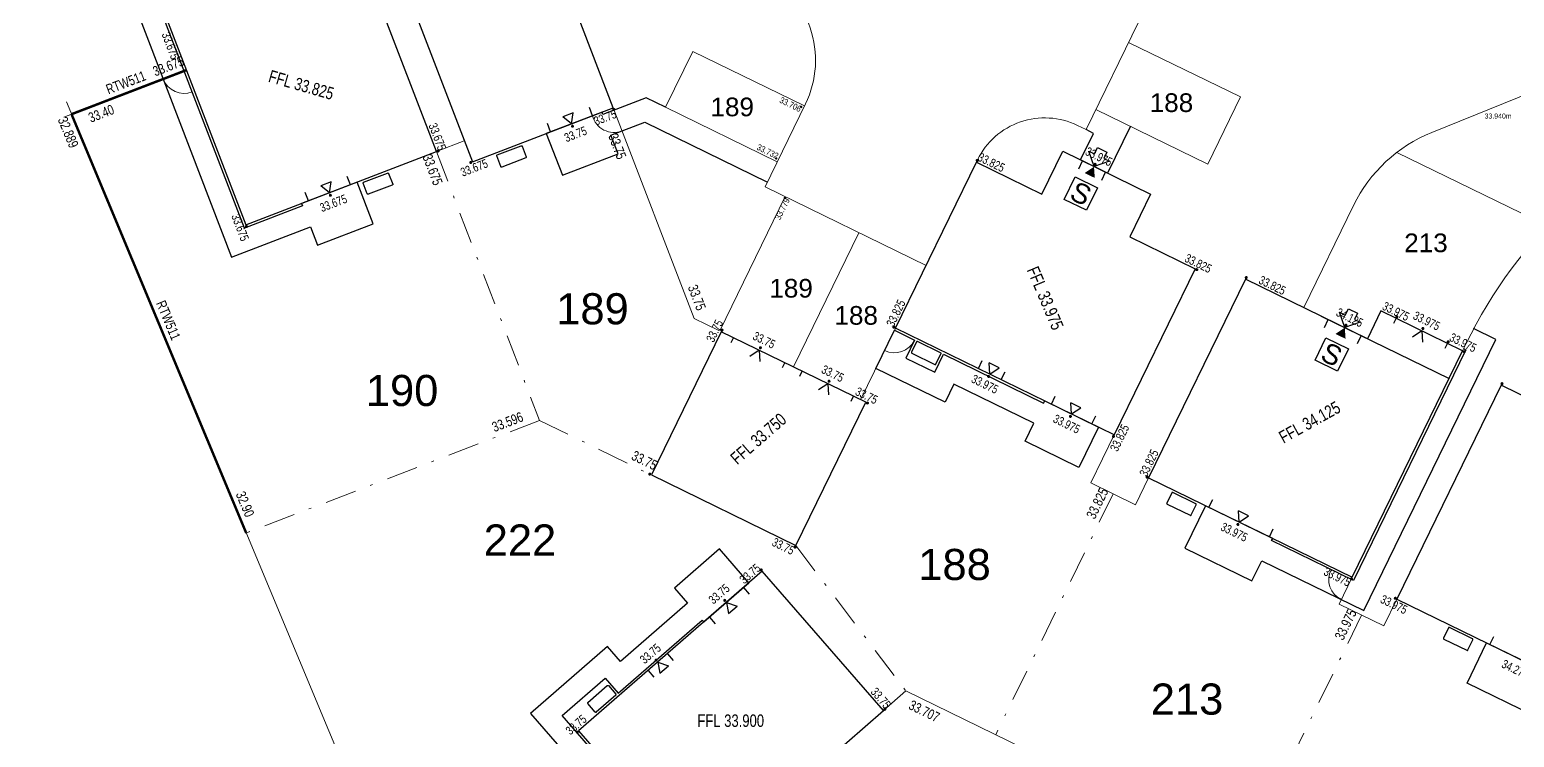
# Model space of a CAD drawing. Header units: metres. Extents: x 337936 to 338610, y 373199 to 374026.
# Drawn here: x 338316.3 to 338375.9, y 373383.5 to 373411.9 of the extents above; entities that cross this region are included whole.
import ezdxf

# ---------------------------------------------------------------- set-up
doc = ezdxf.new("R2010")
doc.units = ezdxf.units.M
doc.linetypes.add('DASHDOT', pattern=[25.4, 12.7, -6.35, 0, -6.35])
doc.linetypes.add('DASHED2', pattern=[0.375, 0.25, -0.125])
for name, color, linetype in [('A-WH_HT-Access-Main', 252, 'Continuous'), ('A-WH_HT-Services-ASHP', 252, 'Continuous'), ('A-WH_HT-Wall-Structure', 252, 'Continuous'), ('C-Zz4050-T-SpotLevels', 7, 'Continuous'), ('DGL-Paths', 252, 'Continuous'), ('EXTERNAL_WORKS_BACK_OF_FOOTWAY_LEVELS', 7, 'Continuous'), ('HOUSE_EXTERNAL_LEVELS', 7, 'Continuous'), ('HOUSE_SLAB_LEVEL', 7, 'Continuous'), ('PLOT_BOUNDARY_ANNOTATION', 7, 'Continuous')]:
    doc.layers.add(name, color=color, linetype=linetype)
doc.layers.add('A-WH_HT-Wall-Door Openings', color=252, linetype='Continuous', plot=False)
for name, color, linetype, lineweight in [('DGL_BT Gates', 252, 'Continuous', 9), ('DGL_BT Rear Fencing', 252, 'DASHDOT', 9), ('DGL_BT-Replacement Fence', 252, 'FENCELINE2', 9), ('DGL_BT-Screen Fence', 252, 'FENCELINE2', 9), ('DGL_DRIVE', 252, 'Continuous', 9), ('DGL_Plot Parking', 252, 'Continuous', 9), ('DGL_PlotNo', 252, 'Continuous', 9)]:
    doc.layers.add(name, color=color, linetype=linetype, lineweight=lineweight)
doc.layers.add('HOUSE_DOORS', color=3, linetype='Continuous', true_color=0x00ff00)
doc.layers.add('PLOT_BOUNDARY_RETAINING_WALL', color=1, linetype='Continuous', true_color=0xff0000)
doc.styles.add('AnnotativeArial', font='arial.ttf', dxfattribs={"height": 2})
doc.styles.add('ESTROAD', font='arial.ttf', dxfattribs={"width": 0.75})
doc.styles.get("Standard").update_dxf_attribs({"font": 'arial.ttf'})
doc.styles.add('TTE', font='arial.ttf')
doc.linetypes.add('FENCELINE2', pattern='A,6.35,-2.54,[132,ltypeshp.shx,S=2.54,R=0,X=-2.54,Y=0],-2.54,25.4', length=36.83)

msp = doc.modelspace()

# ---------------------------------------------------------------- hatches: boundary and pattern name
at = {"layer": 'EXTERNAL_WORKS_BACK_OF_FOOTWAY_LEVELS'}
h = msp.add_hatch(color=256, dxfattribs=at)
edge = h.paths.add_edge_path(flags=17)
edge.add_ellipse((338347.285, 373408.814), major_axis=(0.0354, 0.0354), ratio=1, start_angle=45, end_angle=225, ccw=False)
edge.add_ellipse((338347.285, 373408.814), major_axis=(0.0354, 0.0354), ratio=1, start_angle=225, end_angle=405, ccw=False)
h = msp.add_hatch(color=256, dxfattribs=at)
edge = h.paths.add_edge_path(flags=17)
edge.add_ellipse((338346.28, 373406.745), major_axis=(0.0354, 0.0354), ratio=1, start_angle=45, end_angle=225, ccw=False)
edge.add_ellipse((338346.28, 373406.745), major_axis=(0.0354, 0.0354), ratio=1, start_angle=225, end_angle=405, ccw=False)
h = msp.add_hatch(color=256, dxfattribs=at)
edge = h.paths.add_edge_path(flags=17)
edge.add_ellipse((338346.627, 373405.154), major_axis=(0.0354, 0.0354), ratio=1, start_angle=45, end_angle=225, ccw=False)
edge.add_ellipse((338346.627, 373405.154), major_axis=(0.0354, 0.0354), ratio=1, start_angle=225, end_angle=405, ccw=False)
at = {"layer": 'HOUSE_DOORS'}
for points in [[(338359.049, 373406.411), (338359.081, 373405.962), (338358.676, 373406.16)], [(338369.127, 373399.95), (338369.158, 373399.501), (338368.753, 373399.698)]]:
    msp.add_hatch(color=256, dxfattribs=at).paths.add_polyline_path(points, flags=17)
at = {"layer": 'HOUSE_EXTERNAL_LEVELS'}
h = msp.add_hatch(color=256, dxfattribs=at)
edge = h.paths.add_edge_path(flags=17)
edge.add_ellipse((338339.761, 373408.713), major_axis=(-0.0448, 0.0448), ratio=1, start_angle=156, end_angle=336, ccw=False)
edge.add_ellipse((338339.761, 373408.713), major_axis=(-0.0448, 0.0448), ratio=1, start_angle=-24, end_angle=156, ccw=False)
h = msp.add_hatch(color=256, dxfattribs=at)
edge = h.paths.add_edge_path(flags=17)
edge.add_ellipse((338338.098, 373408.037), major_axis=(0.0448, 0.0448), ratio=1, start_angle=-24, end_angle=156, ccw=False)
edge.add_ellipse((338338.098, 373408.037), major_axis=(0.0448, 0.0448), ratio=1, start_angle=156, end_angle=336, ccw=False)
h = msp.add_hatch(color=256, dxfattribs=at)
edge = h.paths.add_edge_path(flags=17)
edge.add_ellipse((338332.698, 373407.045), major_axis=(0.0448, 0.0448), ratio=1, start_angle=156, end_angle=336, ccw=False)
edge.add_ellipse((338332.698, 373407.045), major_axis=(0.0448, 0.0448), ratio=1, start_angle=-24, end_angle=156, ccw=False)
h = msp.add_hatch(color=256, dxfattribs=at)
edge = h.paths.add_edge_path(flags=17)
edge.add_ellipse((338334.004, 373406.582), major_axis=(-0.0448, 0.0448), ratio=1, start_angle=156, end_angle=336, ccw=False)
edge.add_ellipse((338334.004, 373406.582), major_axis=(-0.0448, 0.0448), ratio=1, start_angle=-24, end_angle=156, ccw=False)
h = msp.add_hatch(color=256, dxfattribs=at)
edge = h.paths.add_edge_path(flags=17)
edge.add_ellipse((338354.359, 373406.664), major_axis=(-0.0448, 0.0448), ratio=1, start_angle=-71, end_angle=109, ccw=False)
edge.add_ellipse((338354.359, 373406.664), major_axis=(-0.0448, 0.0448), ratio=1, start_angle=109, end_angle=289, ccw=False)
h = msp.add_hatch(color=256, dxfattribs=at)
edge = h.paths.add_edge_path(flags=17)
edge.add_ellipse((338359.097, 373406.509), major_axis=(0.0448, 0.0448), ratio=1, start_angle=109, end_angle=289, ccw=False)
edge.add_ellipse((338359.097, 373406.509), major_axis=(0.0448, 0.0448), ratio=1, start_angle=-71, end_angle=109, ccw=False)
h = msp.add_hatch(color=256, dxfattribs=at)
edge = h.paths.add_edge_path(flags=17)
edge.add_ellipse((338328.367, 373405.266), major_axis=(0.0448, 0.0448), ratio=1, start_angle=-24, end_angle=156, ccw=False)
edge.add_ellipse((338328.367, 373405.266), major_axis=(0.0448, 0.0448), ratio=1, start_angle=156, end_angle=336, ccw=False)
h = msp.add_hatch(color=256, dxfattribs=at)
edge = h.paths.add_edge_path(flags=17)
edge.add_ellipse((338328.367, 373405.266), major_axis=(0.0448, 0.0448), ratio=1, start_angle=-24, end_angle=156, ccw=False)
edge.add_ellipse((338328.367, 373405.266), major_axis=(0.0448, 0.0448), ratio=1, start_angle=156, end_angle=336, ccw=False)
h = msp.add_hatch(color=256, dxfattribs=at)
edge = h.paths.add_edge_path(flags=17)
edge.add_ellipse((338328.367, 373405.266), major_axis=(0.0448, 0.0448), ratio=1, start_angle=-24, end_angle=156, ccw=False)
edge.add_ellipse((338328.367, 373405.266), major_axis=(0.0448, 0.0448), ratio=1, start_angle=156, end_angle=336, ccw=False)
h = msp.add_hatch(color=256, dxfattribs=at)
edge = h.paths.add_edge_path(flags=17)
edge.add_ellipse((338324.998, 373404.011), major_axis=(0.0448, 0.0448), ratio=1, start_angle=-24, end_angle=156, ccw=False)
edge.add_ellipse((338324.998, 373404.011), major_axis=(0.0448, 0.0448), ratio=1, start_angle=156, end_angle=336, ccw=False)
h = msp.add_hatch(color=256, dxfattribs=at)
edge = h.paths.add_edge_path(flags=17)
edge.add_ellipse((338363.181, 373402.279), major_axis=(-0.0448, 0.0448), ratio=1, start_angle=-71, end_angle=109, ccw=False)
edge.add_ellipse((338363.181, 373402.279), major_axis=(-0.0448, 0.0448), ratio=1, start_angle=109, end_angle=289, ccw=False)
h = msp.add_hatch(color=256, dxfattribs=at)
edge = h.paths.add_edge_path(flags=17)
edge.add_ellipse((338365.169, 373401.961), major_axis=(-0.0448, 0.0448), ratio=1, start_angle=-71, end_angle=109, ccw=False)
edge.add_ellipse((338365.169, 373401.961), major_axis=(-0.0448, 0.0448), ratio=1, start_angle=109, end_angle=289, ccw=False)
h = msp.add_hatch(color=256, dxfattribs=at)
edge = h.paths.add_edge_path(flags=17)
edge.add_ellipse((338371.222, 373400.386), major_axis=(-0.0448, 0.0448), ratio=1, start_angle=-71, end_angle=109, ccw=False)
edge.add_ellipse((338371.222, 373400.386), major_axis=(-0.0448, 0.0448), ratio=1, start_angle=109, end_angle=289, ccw=False)
h = msp.add_hatch(color=256, dxfattribs=at)
edge = h.paths.add_edge_path(flags=17)
edge.add_ellipse((338344.105, 373399.854), major_axis=(0.0448, 0.0448), ratio=1, start_angle=109, end_angle=289, ccw=False)
edge.add_ellipse((338344.105, 373399.854), major_axis=(0.0448, 0.0448), ratio=1, start_angle=-71, end_angle=109, ccw=False)
h = msp.add_hatch(color=256, dxfattribs=at)
edge = h.paths.add_edge_path(flags=17)
edge.add_ellipse((338351.01, 373399.965), major_axis=(0.0448, 0.0448), ratio=1, start_angle=109, end_angle=289, ccw=False)
edge.add_ellipse((338351.01, 373399.965), major_axis=(0.0448, 0.0448), ratio=1, start_angle=-71, end_angle=109, ccw=False)
h = msp.add_hatch(color=256, dxfattribs=at)
edge = h.paths.add_edge_path(flags=17)
edge.add_ellipse((338369.174, 373400.047), major_axis=(0.0448, 0.0448), ratio=1, start_angle=109, end_angle=289, ccw=False)
edge.add_ellipse((338369.174, 373400.047), major_axis=(0.0448, 0.0448), ratio=1, start_angle=-71, end_angle=109, ccw=False)
h = msp.add_hatch(color=256, dxfattribs=at)
edge = h.paths.add_edge_path(flags=17)
edge.add_ellipse((338372.266, 373399.916), major_axis=(0.0448, 0.0448), ratio=1, start_angle=109, end_angle=289, ccw=False)
edge.add_ellipse((338372.266, 373399.916), major_axis=(0.0448, 0.0448), ratio=1, start_angle=-71, end_angle=109, ccw=False)
h = msp.add_hatch(color=256, dxfattribs=at)
edge = h.paths.add_edge_path(flags=17)
edge.add_ellipse((338345.646, 373399.141), major_axis=(0.0448, 0.0448), ratio=1, start_angle=109, end_angle=289, ccw=False)
edge.add_ellipse((338345.646, 373399.141), major_axis=(0.0448, 0.0448), ratio=1, start_angle=-71, end_angle=109, ccw=False)
h = msp.add_hatch(color=256, dxfattribs=at)
edge = h.paths.add_edge_path(flags=17)
edge.add_ellipse((338373.28, 373399.382), major_axis=(-0.0448, 0.0448), ratio=1, start_angle=-71, end_angle=109, ccw=False)
edge.add_ellipse((338373.28, 373399.382), major_axis=(-0.0448, 0.0448), ratio=1, start_angle=109, end_angle=289, ccw=False)
h = msp.add_hatch(color=256, dxfattribs=at)
edge = h.paths.add_edge_path(flags=17)
edge.add_ellipse((338373.927, 373398.985), major_axis=(-0.0448, 0.0448), ratio=1, start_angle=-71, end_angle=109, ccw=False)
edge.add_ellipse((338373.927, 373398.985), major_axis=(-0.0448, 0.0448), ratio=1, start_angle=109, end_angle=289, ccw=False)
h = msp.add_hatch(color=256, dxfattribs=at)
edge = h.paths.add_edge_path(flags=17)
edge.add_ellipse((338354.816, 373397.989), major_axis=(0.0448, 0.0448), ratio=1, start_angle=-71, end_angle=109, ccw=False)
edge.add_ellipse((338354.816, 373397.989), major_axis=(0.0448, 0.0448), ratio=1, start_angle=109, end_angle=289, ccw=False)
h = msp.add_hatch(color=256, dxfattribs=at)
edge = h.paths.add_edge_path(flags=17)
edge.add_ellipse((338354.816, 373397.989), major_axis=(0.0448, 0.0448), ratio=1, start_angle=-71, end_angle=109, ccw=False)
edge.add_ellipse((338354.816, 373397.989), major_axis=(0.0448, 0.0448), ratio=1, start_angle=109, end_angle=289, ccw=False)
h = msp.add_hatch(color=256, dxfattribs=at)
edge = h.paths.add_edge_path(flags=17)
edge.add_ellipse((338348.403, 373397.797), major_axis=(0.0448, 0.0448), ratio=1, start_angle=109, end_angle=289, ccw=False)
edge.add_ellipse((338348.403, 373397.797), major_axis=(0.0448, 0.0448), ratio=1, start_angle=-71, end_angle=109, ccw=False)
h = msp.add_hatch(color=256, dxfattribs=at)
edge = h.paths.add_edge_path(flags=17)
edge.add_ellipse((338375.444, 373397.701), major_axis=(-0.0448, 0.0448), ratio=1, start_angle=-71, end_angle=109, ccw=False)
edge.add_ellipse((338375.444, 373397.701), major_axis=(-0.0448, 0.0448), ratio=1, start_angle=109, end_angle=289, ccw=False)
h = msp.add_hatch(color=256, dxfattribs=at)
edge = h.paths.add_edge_path(flags=17)
edge.add_ellipse((338349.947, 373396.923), major_axis=(-0.0448, 0.0448), ratio=1, start_angle=-71, end_angle=109, ccw=False)
edge.add_ellipse((338349.947, 373396.923), major_axis=(-0.0448, 0.0448), ratio=1, start_angle=109, end_angle=289, ccw=False)
h = msp.add_hatch(color=256, dxfattribs=at)
edge = h.paths.add_edge_path(flags=17)
edge.add_ellipse((338358.102, 373396.386), major_axis=(0.0448, 0.0448), ratio=1, start_angle=-71, end_angle=109, ccw=False)
edge.add_ellipse((338358.102, 373396.386), major_axis=(0.0448, 0.0448), ratio=1, start_angle=109, end_angle=289, ccw=False)
h = msp.add_hatch(color=256, dxfattribs=at)
edge = h.paths.add_edge_path(flags=17)
edge.add_ellipse((338359.832, 373395.581), major_axis=(0.0448, 0.0448), ratio=1, start_angle=-71, end_angle=109, ccw=False)
edge.add_ellipse((338359.832, 373395.581), major_axis=(0.0448, 0.0448), ratio=1, start_angle=109, end_angle=289, ccw=False)
h = msp.add_hatch(color=256, dxfattribs=at)
edge = h.paths.add_edge_path(flags=17)
edge.add_ellipse((338341.2, 373394.066), major_axis=(0.0448, 0.0448), ratio=1, start_angle=109, end_angle=289, ccw=False)
edge.add_ellipse((338341.2, 373394.066), major_axis=(0.0448, 0.0448), ratio=1, start_angle=-71, end_angle=109, ccw=False)
h = msp.add_hatch(color=256, dxfattribs=at)
edge = h.paths.add_edge_path(flags=17)
edge.add_ellipse((338361.179, 373393.949), major_axis=(0.0448, 0.0448), ratio=1, start_angle=109, end_angle=289, ccw=False)
edge.add_ellipse((338361.179, 373393.949), major_axis=(0.0448, 0.0448), ratio=1, start_angle=-71, end_angle=109, ccw=False)
h = msp.add_hatch(color=256, dxfattribs=at)
edge = h.paths.add_edge_path(flags=17)
edge.add_ellipse((338364.833, 373392.046), major_axis=(0.0448, 0.0448), ratio=1, start_angle=-71, end_angle=109, ccw=False)
edge.add_ellipse((338364.833, 373392.046), major_axis=(0.0448, 0.0448), ratio=1, start_angle=109, end_angle=289, ccw=False)
h = msp.add_hatch(color=256, dxfattribs=at)
edge = h.paths.add_edge_path(flags=17)
edge.add_ellipse((338347.042, 373391.135), major_axis=(-0.0448, 0.0448), ratio=1, start_angle=109, end_angle=289, ccw=False)
edge.add_ellipse((338347.042, 373391.135), major_axis=(-0.0448, 0.0448), ratio=1, start_angle=-71, end_angle=109, ccw=False)
h = msp.add_hatch(color=256, dxfattribs=at)
edge = h.paths.add_edge_path(flags=17)
edge.add_ellipse((338345.679, 373390.223), major_axis=(0.0448, 0.0448), ratio=1, start_angle=265.97233, end_angle=445.97233, ccw=False)
edge.add_ellipse((338345.679, 373390.223), major_axis=(0.0448, 0.0448), ratio=1, start_angle=85.97233, end_angle=265.97233, ccw=False)
h = msp.add_hatch(color=256, dxfattribs=at)
edge = h.paths.add_edge_path(flags=17)
edge.add_ellipse((338369.394, 373389.86), major_axis=(-0.0448, 0.0448), ratio=1, start_angle=109, end_angle=289, ccw=False)
edge.add_ellipse((338369.394, 373389.86), major_axis=(-0.0448, 0.0448), ratio=1, start_angle=-71, end_angle=109, ccw=False)
h = msp.add_hatch(color=256, dxfattribs=at)
edge = h.paths.add_edge_path(flags=17)
edge.add_ellipse((338344.213, 373388.997), major_axis=(-0.0448, 0.0448), ratio=1, start_angle=85.97233, end_angle=265.97233, ccw=False)
edge.add_ellipse((338344.213, 373388.997), major_axis=(-0.0448, 0.0448), ratio=1, start_angle=-94.02767, end_angle=85.97233, ccw=False)
h = msp.add_hatch(color=256, dxfattribs=at)
edge = h.paths.add_edge_path(flags=17)
edge.add_ellipse((338371.158, 373389.082), major_axis=(-0.0448, 0.0448), ratio=1, start_angle=109, end_angle=289, ccw=False)
edge.add_ellipse((338371.158, 373389.082), major_axis=(-0.0448, 0.0448), ratio=1, start_angle=-71, end_angle=109, ccw=False)
h = msp.add_hatch(color=256, dxfattribs=at)
edge = h.paths.add_edge_path(flags=17)
edge.add_ellipse((338341.453, 373386.599), major_axis=(-0.0448, 0.0448), ratio=1, start_angle=85.97233, end_angle=265.97233, ccw=False)
edge.add_ellipse((338341.453, 373386.599), major_axis=(-0.0448, 0.0448), ratio=1, start_angle=-94.02767, end_angle=85.97233, ccw=False)
h = msp.add_hatch(color=256, dxfattribs=at)
edge = h.paths.add_edge_path(flags=17)
edge.add_ellipse((338350.641, 373384.621), major_axis=(-0.0448, 0.0448), ratio=1, start_angle=85.97484, end_angle=265.97484, ccw=False)
edge.add_ellipse((338350.641, 373384.621), major_axis=(-0.0448, 0.0448), ratio=1, start_angle=-94.02516, end_angle=85.97484, ccw=False)
h = msp.add_hatch(color=256, dxfattribs=at)
edge = h.paths.add_edge_path(flags=17)
edge.add_ellipse((338338.287, 373383.706), major_axis=(0.0448, 0.0448), ratio=1, start_angle=265.97233, end_angle=445.97233, ccw=False)
edge.add_ellipse((338338.287, 373383.706), major_axis=(0.0448, 0.0448), ratio=1, start_angle=85.97233, end_angle=265.97233, ccw=False)

# ---------------------------------------------------------------- linework, layer by layer
at = {"layer": 'A-WH_HT-Access-Main'}
for points in [[(338359.054, 373406.42), (338358.839, 373407.042), (338359.073, 373406.928), (338359.196, 373407.18), (338359.564, 373407), (338359.441, 373406.748), (338359.675, 373406.634), (338359.054, 373406.42)], [(338369.127, 373399.95), (338368.912, 373400.572), (338369.146, 373400.457), (338369.269, 373400.709), (338369.637, 373400.53), (338369.514, 373400.278), (338369.748, 373400.164), (338369.127, 373399.95)]]:
    msp.add_lwpolyline(points, dxfattribs=at)
at = {"layer": 'A-WH_HT-Services-ASHP'}
for points in [[(338335.053, 373406.845, -0.414214), (338335.07, 373406.884), (338336.036, 373407.255, -0.414214), (338336.075, 373407.238), (338336.239, 373406.81, -0.414214), (338336.222, 373406.771), (338335.256, 373406.401, -0.414214), (338335.217, 373406.418)], [(338329.687, 373405.749, -0.414214), (338329.704, 373405.788), (338330.67, 373406.159, -0.414214), (338330.709, 373406.142), (338330.873, 373405.714, -0.414214), (338330.856, 373405.676), (338329.89, 373405.305, -0.414214), (338329.851, 373405.322)], [(338351.717, 373398.966, 0.414214), (338351.731, 373398.926), (338352.661, 373398.473, 0.414214), (338352.701, 373398.486), (338352.902, 373398.898, 0.414214), (338352.888, 373398.938), (338351.958, 373399.392, 0.414214), (338351.918, 373399.378)], [(338363.157, 373392.84, 0.414214), (338363.143, 373392.88), (338362.213, 373393.333, 0.414214), (338362.173, 373393.32), (338361.972, 373392.908, 0.414214), (338361.986, 373392.868), (338362.916, 373392.414, 0.414214), (338362.956, 373392.428)], [(338338.711, 373384.854, -0.414214), (338338.714, 373384.897), (338339.495, 373385.576, -0.414214), (338339.537, 373385.573), (338339.838, 373385.227, -0.414214), (338339.835, 373385.185), (338339.054, 373384.506, -0.414214), (338339.011, 373384.509)]]:
    msp.add_lwpolyline(points, format="xyb", close=True, dxfattribs=at)
at = {"layer": 'A-WH_HT-Services-ASHP', "elevation": 0}
msp.add_lwpolyline([(338374.274, 373387.417, 0.414214), (338374.261, 373387.457), (338373.33, 373387.911, 0.414214), (338373.29, 373387.897), (338373.089, 373387.485, 0.414214), (338373.103, 373387.445), (338374.033, 373386.992, 0.414214), (338374.074, 373387.005)], format="xyb", close=True, dxfattribs=at)
at = {"layer": 'A-WH_HT-Wall-Door Openings', "linetype": 'ByBlock'}
for p, q in [((338338.904, 373408.463), (338338.778, 373408.792)), ((338337.214, 373407.814), (338337.088, 373408.143)), ((338358.44, 373406.327), (338358.594, 373406.644)), ((338329.173, 373405.692), (338329.047, 373406.021)), ((338359.359, 373405.879), (338359.513, 373406.196)), ((338327.484, 373405.043), (338327.357, 373405.372)), ((338368.31, 373399.956), (338368.465, 373400.272)), ((338371.096, 373400.127), (338371.19, 373400.32)), ((338369.634, 373399.31), (338369.788, 373399.627)), ((338373.154, 373399.123), (338373.248, 373399.316)), ((338354.404, 373398.31), (338354.559, 373398.627)), ((338355.323, 373397.862), (338355.478, 373398.179)), ((338357.336, 373396.88), (338357.49, 373397.197)), ((338358.963, 373396.087), (338359.117, 373396.404)), ((338363.663, 373392.737), (338363.818, 373393.054)), ((338366.099, 373391.549), (338366.253, 373391.866)), ((338344.964, 373389.511), (338345.195, 373389.245)), ((338343.598, 373388.324), (338343.829, 373388.058)), ((338374.956, 373387.229, 0), (338375.111, 373387.546, 0)), ((338341.908, 373386.854), (338342.139, 373386.588)), ((338341.136, 373386.184), (338341.368, 373385.918))]:
    msp.add_line(p, q, dxfattribs=at)
at = {"layer": 'A-WH_HT-Wall-Structure'}
for p, q in [((338344.475, 373399.353), (338344.569, 373399.546)), ((338346.533, 373398.349), (338346.627, 373398.542)), ((338347.232, 373398.008), (338347.326, 373398.201)), ((338349.29, 373397.004), (338349.384, 373397.197))]:
    msp.add_line(p, q, dxfattribs=at)
at = {"layer": 'A-WH_HT-Wall-Structure', "lineweight": -3}
for points in [[(338339.735, 373408.782), (338336.231, 373417.91), (338330.569, 373415.737), (338334.073, 373406.608)], [(338329.448, 373415.307), (338321.791, 373412.367), (338324.972, 373404.079), (338332.63, 373407.019)]]:
    msp.add_lwpolyline(points, close=True, dxfattribs=at)
for points in [[(338361.324, 373405.313), (338360.486, 373403.594), (338363.115, 373402.312), (338359.864, 373395.647), (338351.076, 373399.933), (338354.327, 373406.598), (338356.956, 373405.316), (338357.794, 373407.034), (338361.324, 373405.313)], [(338349.633, 373381.211), (338348.378, 373382.654), (338350.586, 373384.573), (338345.721, 373390.169), (338338.342, 373383.755), (338343.207, 373378.158), (338345.414, 373380.077), (338346.669, 373378.634), (338349.633, 373381.211)]]:
    msp.add_lwpolyline(points, dxfattribs=at)
at = {"layer": 'A-WH_HT-Wall-Structure'}
for points in [[(338373.861, 373399.017), (338370.577, 373400.619), (338370.034, 373399.507), (338365.137, 373401.895), (338361.245, 373393.916), (338369.427, 373389.926)], [(338341.266, 373394.033), (338347.074, 373391.2), (338349.881, 373396.955), (338344.073, 373399.788)]]:
    msp.add_lwpolyline(points, close=True, dxfattribs=at)
msp.add_lwpolyline([(338368.171, 373400.416), (338373.318, 373397.905)], dxfattribs=at)
at = {"layer": 'A-WH_HT-Wall-Structure', "lineweight": -3, "elevation": 0}
msp.add_lwpolyline([(338378.739, 373396.013), (338375.412, 373397.636), (338371.224, 373389.05), (338379.608, 373384.961), (338383.795, 373393.547), (338380.468, 373395.17), (338380.172, 373394.563), (338378.443, 373395.406)], close=True, dxfattribs=at)
at = {"layer": 'DGL-Paths'}
for points in [[(338321.11, 373414.141), (338320.176, 373413.783), (338324.397, 373402.787), (338327.566, 373404.004), (338327.853, 373403.257), (338330.094, 373404.117), (338329.449, 373405.797), (338327.208, 373404.937), (338327.244, 373404.844), (338324.915, 373403.95), (338321.339, 373413.265), (338321.432, 373413.301)], [(338360.513, 373408.045), (338359.593, 373406.157), (338358.514, 373406.683), (338359.036, 373407.753), (338358.733, 373407.901)], [(338351.032, 373399.843), (338351.841, 373399.449), (338351.491, 373398.73), (338352.655, 373398.162), (338353.005, 373398.881), (338357.027, 373396.92), (338357.071, 373397.01), (338359.228, 373395.958), (338358.439, 373394.34), (338356.282, 373395.392), (338356.632, 373396.111), (338353.42, 373397.678), (338353.069, 373396.959), (338350.287, 373398.315), (338351.032, 373399.843)], [(338373.905, 373399.107), (338373.994, 373399.064), (338369.473, 373389.792), (338366.185, 373391.396), (338366.229, 373391.486), (338363.533, 373392.801), (338362.7, 373391.094), (338365.397, 373389.779), (338365.791, 373390.587), (338369.887, 373388.589), (338375.198, 373399.478), (338374.299, 373399.916)], [(338384.234, 373394.445), (338385.132, 373394.007), (338380.068, 373383.623), (338377.084, 373385.079), (338376.733, 373384.36), (338374.037, 373385.675), (338374.826, 373387.293), (338377.523, 373385.978), (338377.479, 373385.888), (338379.654, 373384.827), (338383.929, 373393.592), (338383.839, 373393.636)], [(338342.795, 373378.48), (338337.676, 373384.368), (338339.408, 373385.874), (338339.933, 373385.27), (338343.31, 373388.206), (338343.376, 373388.13), (338345.187, 373389.704), (338344.006, 373391.063), (338342.195, 373389.488), (338342.719, 373388.885), (338340.022, 373386.54), (338339.497, 373387.144), (338336.406, 373384.457), (338342.116, 373377.889)]]:
    msp.add_lwpolyline(points, dxfattribs=at)
at = {"layer": 'DGL-Paths', "flags": 128}
msp.add_lwpolyline([(338341.83, 373408.799), (338341.05, 373409.18), (338339.32, 373408.516), (338339.284, 373408.609), (338337.044, 373407.749), (338337.689, 373406.069), (338339.929, 373406.929), (338339.643, 373407.675), (338341.007, 373408.199), (338345.929, 373405.799)], dxfattribs=at)
at = {"layer": 'DGL_BT Gates'}
for centre, start, end in [((338322.493, 373410.259), 201, 291), ((338339.771, 373408.688), 194.59283, 291), ((338351.032, 373399.843), 244, 334), ((338369.383, 373389.836), 154, 244)]:
    msp.add_arc(centre, 0.9, start, end, dxfattribs=at)
at = {"layer": 'DGL_BT Rear Fencing', "ltscale": 0.1}
for p, q in [((338332.63, 373407.019), (338336.773, 373396.225)), ((338336.773, 373396.225), (338341.266, 373394.033)), ((338369.799, 373388.409), (338366.257, 373381.146))]:
    msp.add_line(p, q, dxfattribs=at)
msp.add_lwpolyline([(338336.773, 373396.225), (338324.988, 373391.701)], dxfattribs=at)
at = {"layer": 'DGL_BT Rear Fencing', "ltscale": 0.1, "flags": 128}
for points in [[(338359.82, 373393.276), (338355.101, 373383.6)], [(338347.074, 373391.2), (338351.491, 373385.36)]]:
    msp.add_lwpolyline(points, dxfattribs=at)
at = {"layer": 'DGL_BT-Replacement Fence', "ltscale": 0.05}
msp.add_lwpolyline([(338330.662, 373378.104), (338317.761, 373409.017)], dxfattribs=at)
at = {"layer": 'DGL_BT-Screen Fence', "ltscale": 0.03}
for points in [[(338317.662, 373408.404), (338322.586, 373410.294)], [(338339.735, 373408.782), (338342.983, 373400.319), (338343.977, 373399.835)], [(338351.076, 373399.933), (338349.673, 373397.056)], [(338361.245, 373393.916), (338360.719, 373392.838), (338358.922, 373393.715), (338359.864, 373395.647)], [(338369.427, 373389.926), (338368.901, 373388.848), (338370.698, 373387.971), (338371.224, 373389.049)], [(338350.586, 373384.573), (338351.491, 373385.36), (338359.131, 373381.634), (338361.379, 373379.049), (338357.271, 373375.478)]]:
    msp.add_lwpolyline(points, dxfattribs=at)
at = {"layer": 'DGL_BT-Screen Fence', "ltscale": 0.03, "flags": 128}
msp.add_lwpolyline([(338332.63, 373407.019), (338333.75, 373407.449)], dxfattribs=at)
at = {"layer": 'DGL_DRIVE'}
msp.add_line((338371.212, 373406.985), (338377.269, 373404.031), dxfattribs=at)
at = {"layer": 'DGL_DRIVE', "flags": 128}
for points in [[(338319.524, 373426.472), (338323.908, 373425.46, 0.080848), (338327.755, 373425.208, -0.138267), (338335.766, 373423.758), (338352.029, 373415.826), (338354.096, 373415.503), (338360.837, 373412.215), (338358.733, 373407.901), (338358.383, 373408.071, 0.414214), (338354.372, 373406.69), (338352.303, 373402.449), (338345.835, 373405.604), (338347.458, 373408.932, 0.414214), (338345.616, 373414.281), (338334.751, 373419.581, 0.208), (338324.393, 373420.033), (338318.813, 373417.891), (338316.288, 373424.471)], [(338385.335, 373412.929), (338372.624, 373407.793, 0.185339), (338369.479, 373404.86), (338367.476, 373400.755)], [(338386.646, 373409.684), (338383.964, 373408.6, 0.185339), (338374.005, 373399.313), (338373.861, 373399.017)]]:
    msp.add_lwpolyline(points, format="xyb", dxfattribs=at)
msp.add_lwpolyline([(338360.442, 373411.406), (338364.936, 373409.214), (338363.621, 373406.518), (338359.127, 373408.71)], dxfattribs=at)
at = {"layer": 'DGL_DRIVE'}
for points in [[(338346.324, 373406.607), (338341.83, 373408.799), (338342.926, 373411.046), (338347.42, 373408.854)], [(338346.641, 373405.211), (338344.011, 373399.818)], [(338349.607, 373403.764), (338346.977, 373398.372)]]:
    msp.add_lwpolyline(points, dxfattribs=at)
at = {"layer": 'HOUSE_DOORS'}
for p, q in [((338338.13, 373408.583), (338337.709, 373408.422)), ((338338.059, 373408.139), (338337.709, 373408.422)), ((338338.059, 373408.139), (338338.13, 373408.583)), ((338328.399, 373405.812), (338327.979, 373405.651)), ((338328.399, 373405.812), (338327.979, 373405.651)), ((338328.399, 373405.812), (338327.979, 373405.651)), ((338328.328, 373405.367), (338328.399, 373405.812)), ((338328.328, 373405.367), (338328.399, 373405.812)), ((338328.328, 373405.367), (338328.399, 373405.812)), ((338328.328, 373405.367), (338327.979, 373405.651)), ((338328.328, 373405.367), (338327.979, 373405.651)), ((338328.328, 373405.367), (338327.979, 373405.651)), ((338372.219, 373399.818), (338371.846, 373399.567)), ((338372.219, 373399.818), (338372.25, 373399.369)), ((338345.598, 373399.044), (338345.225, 373398.792)), ((338345.598, 373399.044), (338345.63, 373398.595)), ((338355.237, 373398.338), (338354.832, 373398.535)), ((338354.864, 373398.086), (338354.832, 373398.535)), ((338355.237, 373398.338), (338354.832, 373398.535)), ((338354.864, 373398.086), (338354.832, 373398.535)), ((338354.864, 373398.086), (338355.237, 373398.338)), ((338354.864, 373398.086), (338355.237, 373398.338)), ((338348.355, 373397.699), (338347.982, 373397.448)), ((338348.355, 373397.699), (338348.387, 373397.25)), ((338358.522, 373396.735), (338358.118, 373396.932)), ((338358.149, 373396.483), (338358.118, 373396.932)), ((338358.149, 373396.483), (338358.522, 373396.735)), ((338365.254, 373392.395), (338364.85, 373392.592)), ((338364.881, 373392.143), (338364.85, 373392.592)), ((338364.881, 373392.143), (338365.254, 373392.395)), ((338344.284, 373388.915), (338344.709, 373388.768)), ((338344.284, 373388.915), (338344.369, 373388.473)), ((338344.369, 373388.473), (338344.709, 373388.768)), ((338341.524, 373386.518), (338341.949, 373386.371)), ((338341.524, 373386.518), (338341.609, 373386.076)), ((338341.609, 373386.076), (338341.949, 373386.371))]:
    msp.add_line(p, q, dxfattribs=at)
at = {"layer": 'HOUSE_EXTERNAL_LEVELS', "color": 0, "flags": 128}
for points in [[(338358.293, 373406.001), (338359.192, 373405.563), (338358.753, 373404.664), (338357.855, 373405.102), (338358.293, 373406.001)], [(338368.37, 373399.54), (338369.269, 373399.101), (338368.831, 373398.203), (338367.932, 373398.641), (338368.37, 373399.54)]]:
    msp.add_lwpolyline(points, dxfattribs=at)
at = {"layer": 'PLOT_BOUNDARY_RETAINING_WALL', "color": 210, "linetype": 'DASHED2', "ltscale": 2, "const_width": 0.1}
for points in [[(338317.968, 373408.522), (338322.586, 373410.294)], [(338324.988, 373391.701), (338317.968, 373408.522)]]:
    msp.add_lwpolyline(points, dxfattribs=at)

# ---------------------------------------------------------------- texts
at = {"layer": 'C-Zz4050-T-SpotLevels', "color": 7, "linetype": 'Continuous', "lineweight": -3, "insert": (338374.742, 373408.447, 33.94), "char_height": 0.2, "attachment_point": 4, "style": 'TTE'}
msp.add_mtext('33.940m', dxfattribs=at)
at = {"layer": 'DGL_Plot Parking', "char_height": 0.75, "attachment_point": 5, "style": 'AnnotativeArial'}
for s, insert in [('188', (338362.162, 373408.98)), ('189', (338344.514, 373408.809)), ('213', (338372.388, 373403.351)), ('189', (338346.88, 373401.527)), ('188', (338349.496, 373400.437))]:
    msp.add_mtext(s, dxfattribs=dict(at, insert=insert))
at = {"layer": 'DGL_PlotNo', "char_height": 1.25, "width": 2.66537, "attachment_point": 5, "style": 'AnnotativeArial'}
for s, insert in [('189', (338338.9, 373400.699)), ('190', (338331.25, 373397.418)), ('222', (338335.987, 373391.422)), ('188', (338353.447, 373390.431)), ('213', (338362.788, 373385.025))]:
    msp.add_mtext(s, dxfattribs=dict(at, insert=insert))
at = {"layer": 'EXTERNAL_WORKS_BACK_OF_FOOTWAY_LEVELS', "linetype": 'Continuous', "style": 'ESTROAD', "width": 0.75}
for s, rotation, p in [('33.706', 334.05145, (338346.388, 373409.002)), ('33.732', 334.05145, (338345.472, 373407.113)), ('33.779', 64, (338346.437, 373404.256))]:
    msp.add_text(s, height=0.25, rotation=rotation, dxfattribs=at).set_placement(p)
at = {"layer": 'HOUSE_DOORS', "color": 100, "linetype": 'Continuous', "style": 'ESTROAD', "width": 0.75}
for s, rotation, p in [('33.75', 21, (338337.854, 373407.393)), ('33.975', 334, (338358.666, 373406.907)), ('33.675', 21, (338328.028, 373404.585)), ('34.125', 334, (338368.744, 373400.445)), ('33.975', 334, (338371.836, 373400.314)), ('33.75', 334, (338345.307, 373399.494)), ('33.75', 334, (338348.064, 373398.15)), ('33.975', 334, (338354.086, 373397.772)), ('33.975', 334, (338357.372, 373396.17)), ('33.975', 334, (338364.104, 373391.83)), ('33.75', 40.97232, (338343.755, 373388.823)), ('33.75', 40.97232, (338340.995, 373386.426)), ('34.275', 334, (338375.392, 373386.324))]:
    msp.add_text(s, height=0.35, rotation=rotation, dxfattribs=at).set_placement(p)
at = {"layer": 'HOUSE_EXTERNAL_LEVELS', "color": 0, "linetype": 'Continuous', "style": 'ESTROAD', "width": 0.75}
for s, rotation, p in [('33.675', 291, (338321.581, 373411.735)), ('33.675', 291, (338332.305, 373408.08)), ('33.75', 21, (338339.043, 373408.064)), ('33.825', 334, (338354.347, 373406.674)), ('33.675', 21, (338333.686, 373406.007)), ('33.675', 291, (338324.382, 373404.437)), ('33.825', 334, (338362.658, 373402.62)), ('33.825', 334, (338365.634, 373401.739)), ('33.825', 64, (338351, 373399.953)), ('33.975', 334, (338370.599, 373400.694)), ('33.75', 64, (338343.764, 373399.331)), ('33.975', 334, (338373.297, 373399.438)), ('33.75', 334, (338349.424, 373397.264)), ('33.825', 64, (338359.991, 373394.944)), ('33.825', 64, (338361.169, 373393.937)), ('33.75', 334, (338346.077, 373391.216)), ('33.75', 40.97232, (338344.994, 373389.634)), ('33.975', 334, (338368.246, 373390.032)), ('33.975', 334, (338370.521, 373388.922)), ('33.75', 310.97485, (338350.052, 373385.306)), ('33.75', 40.97232, (338338.01, 373383.569))]:
    msp.add_text(s, height=0.35, rotation=rotation, dxfattribs=at).set_placement(p)
at = {"layer": 'HOUSE_EXTERNAL_LEVELS', "color": 0, "char_height": 0.8, "width": 0.8, "attachment_point": 5, "rotation": 334, "line_spacing_factor": 0.888}
for insert in [(338358.523, 373405.333), (338368.6, 373398.871)]:
    msp.add_mtext('\\W1.00;S', dxfattribs=dict(at, insert=insert))
at = {"layer": 'HOUSE_SLAB_LEVEL', "color": 1, "linetype": 'Continuous', "true_color": 0xff0000, "style": 'ESTROAD', "width": 0.75}
for s, rotation, p in [('FFL 33.825', 344, (338325.844, 373409.828)), ('FFL 33.975', 293, (338356.341, 373402.269)), ('FFL 34.125', 29, (338366.663, 373395.286)), ('FFL 33.750', 41, (338344.717, 373394.423))]:
    msp.add_text(s, height=0.5, rotation=rotation, dxfattribs=at).set_placement(p)
msp.add_text('FFL 33.900', height=0.5, dxfattribs=at).set_placement((338343.115, 373383.917))
at = {"layer": 'PLOT_BOUNDARY_ANNOTATION', "linetype": 'Continuous', "style": 'ESTROAD', "width": 0.75}
for s, rotation, p in [('33.675', 21, (338321.331, 373410.034)), ('RTW511', 21, (338319.452, 373409.313)), ('33.40', 21, (338318.744, 373408.175)), ('32.889', 292.65094, (338317.406, 373408.306)), ('33.75', 291, (338339.525, 373407.649)), ('33.675', 291, (338332.062, 373406.819)), ('33.75', 291, (338342.722, 373401.578)), ('RTW511', 292.65094, (338321.359, 373400.934)), ('33.596', 21, (338334.96, 373395.75)), ('33.75', 334, (338340.429, 373394.672)), ('32.90', 292.65094, (338324.558, 373393.268)), ('33.825', 64, (338359.08, 373392.23)), ('33.975', 64, (338369.059, 373387.363)), ('33.707', 334, (338351.569, 373384.653))]:
    msp.add_text(s, height=0.4, rotation=rotation, dxfattribs=at).set_placement(p)

doc.saveas('drawing.dxf')
